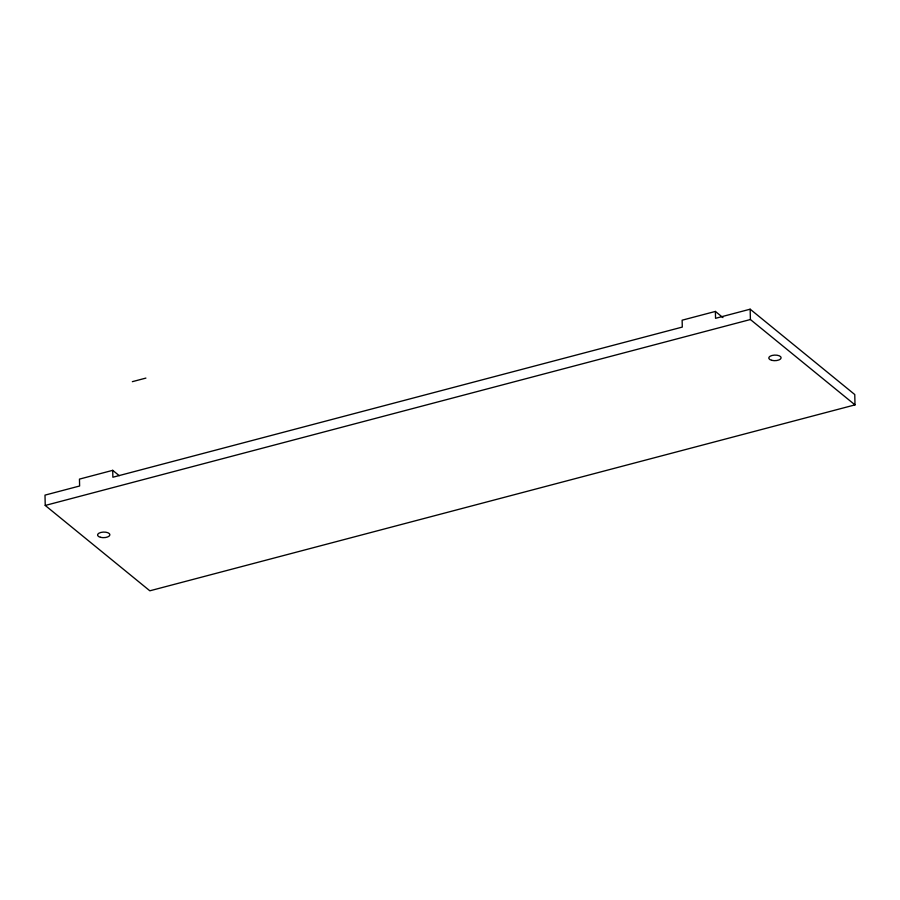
<?xml version="1.0" encoding="UTF-8"?>
<svg xmlns="http://www.w3.org/2000/svg" width="900" height="900" viewBox="0 0 900 900"><rect width="100%" height="100%" fill="white"/><g stroke="black" fill="none" stroke-linecap="round" stroke-linejoin="round"><path stroke-width="1.35" d="M132.345 381.668L145.912 378.09M112.714 470.34L79.459 479.115L79.616 486L45 495.124L45.236 505.451L149.839 590.805L855 404.876L854.764 394.549L750.161 309.195L715.545 318.319L715.387 311.434L682.133 320.197L682.29 327.082L112.871 477.236L112.714 470.34L119.25 475.673M45.236 505.451L750.398 319.522L855 404.876M715.387 311.434L722.936 317.588M750.161 309.195L750.398 319.522M100.496 537.311A6.176 2.79 -1.3 0 0 109.901 534.825A6.176 2.79 -1.3 0 0 100.789 532.462A6.176 2.79 -1.3 0 0 100.496 537.311M771.727 360.326A6.176 2.79 -1.3 0 0 781.133 357.84A6.176 2.79 -1.3 0 0 772.009 355.478A6.176 2.79 -1.3 0 0 771.727 360.326"/></g></svg>
